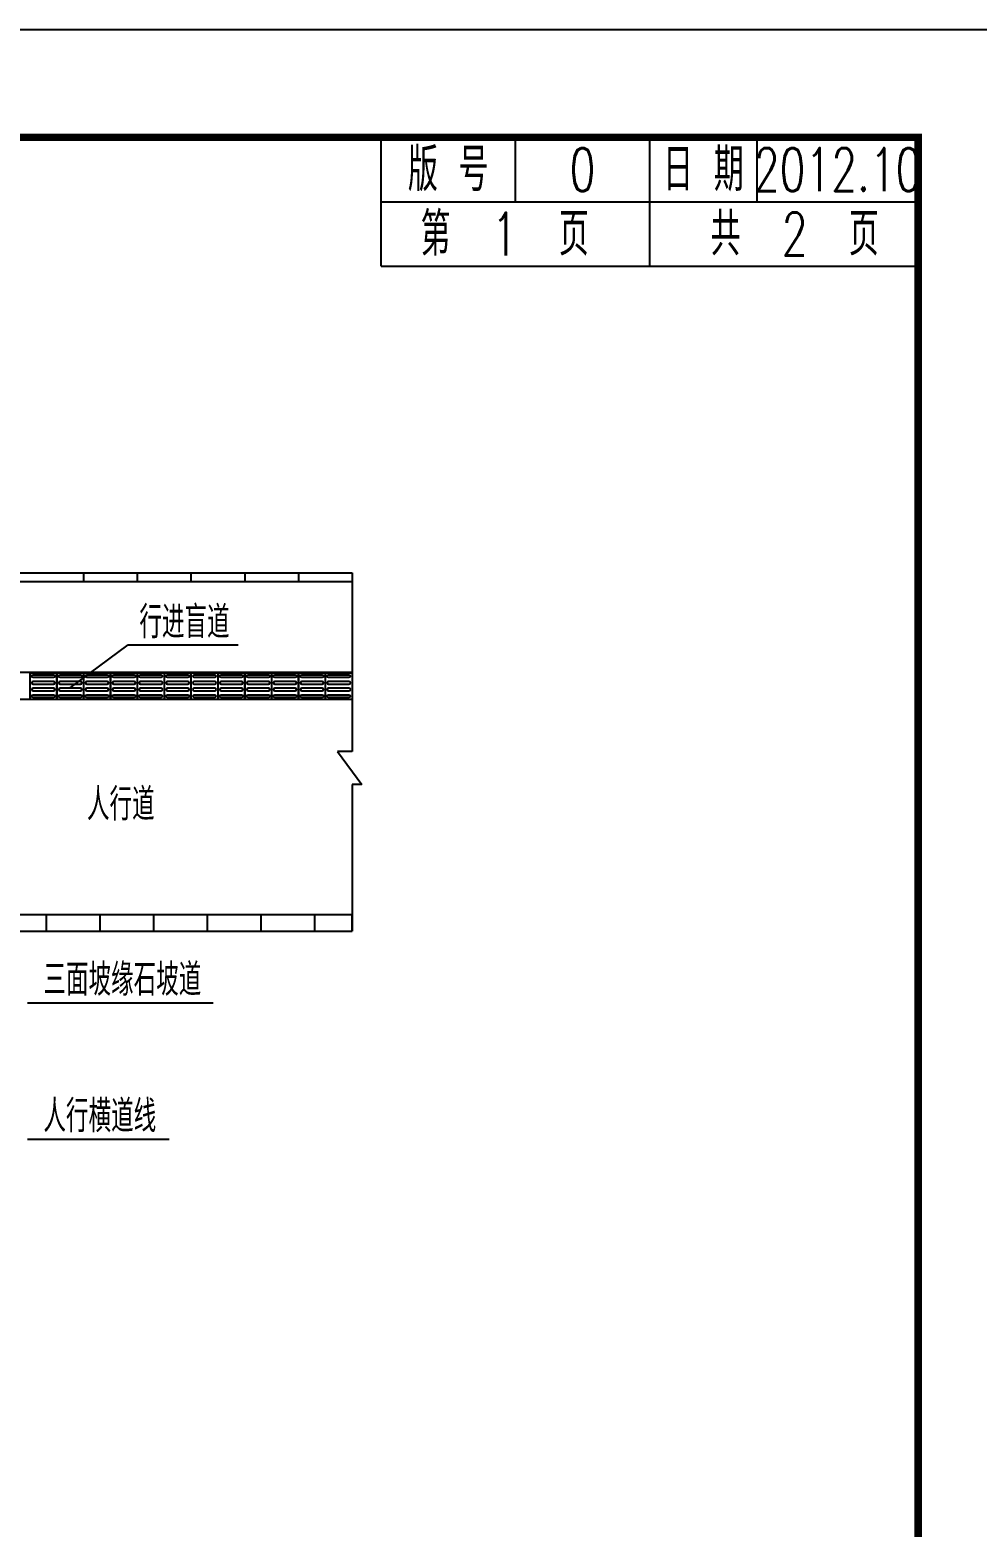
# Model space of a CAD drawing. Extents: x 2509 to 5569, y -317 to -20.
# Drawn here: x 5056.5 to 5144.7, y -159.9 to -20.5 of the extents above; entities that cross this region are included whole.
import ezdxf
from ezdxf.enums import TextEntityAlignment as Align

# ---------------------------------------------------------------- set-up
doc = ezdxf.new("R2010")
doc.units = 0
doc.header["$LTSCALE"] = 5
doc.layers.get('0').update_dxf_attribs({"linetype": 'CONTINUOUS'})
for name, color, linetype in [('DIMENSION', 2, 'CONTINUOUS'), ('图框', 7, 'CONTINUOUS'), ('文字字符', 7, 'CONTINUOUS'), ('说明', 7, 'CONTINUOUS')]:
    doc.layers.add(name, color=color, linetype=linetype)
doc.styles.get("Standard").update_dxf_attribs({"font": 'simplex1.shx', "width": 0.7, "bigfont": 'hztxt.shx'})

# ---------------------------------------------------------------- blocks, each defined once
blk = doc.blocks.new('2')
blk.add_line((0, 0), (0, -8))
blk = doc.blocks.new('4')
blk.add_line((0, 0), (0, 15))
blk = doc.blocks.new('series')
at = {"width": 0.75}
for tag, height, p in [('页码', 4, (-35, -19)), ('图名', 5, (-220, -282)), ('图号', 5, (-20, -282))]:
    blk.add_attdef(tag, text='', height=height, dxfattribs=at).set_placement(p, align=Align.MIDDLE_CENTER)

msp = doc.modelspace()

# ---------------------------------------------------------------- hatches: boundary and pattern name
at = {"layer": '说明'}
h = msp.add_hatch(dxfattribs=at)
h.set_pattern_fill('AR-SAND', color=2, scale=0.03, style=0)
h.set_pattern_definition([(37.5, (4131.9129, -664.8555), (-0.048001, 1.4682397), [0, -1.15824, 0, -1.2954, 0, -1.23825]), (7.5, (4131.913, -664.8555), (1.34857, 2.1504753), [0, -0.62484, 0, -1.04394, 0, -0.40005]), (327.5, (4130.9757, -664.8555), (2.3729771, 0.0043116), [0, -0.381, 0, -1.3716, 0, -1.7907]), (317.5, (4130.9757, -664.8555), (2.2906694, 0.668788), [0, -0.1905, 0, -0.89916, 0, -1.0287])])
h.paths.add_polyline_path([(5006.949, -90.91), (4996.949, -102.871), (5006.949, -102.871)])
h.paths.add_polyline_path([(5021.48, -95.211), (5021.48, -92.731), (5021.48, -90.91), (5006.949, -90.91), (5006.949, -102.871), (5038.491, -102.871), (5038.491, -90.91), (5032.749, -90.91), (5026.367, -97.691), (5026.44, -97.691), (5026.44, -100.171), (5023.96, -100.171), (5021.48, -100.171), (5019, -100.171), (5019, -97.691), (5021.48, -97.691)])
h.paths.add_polyline_path([(5011.654, -100.945, -1), (5009.242, -100.945, -1)], flags=16)
h.paths.add_polyline_path([(5036.135, -100.945, -1), (5033.724, -100.945, -1)], flags=16)
h.paths.add_polyline_path([(5086.5, -90.736), (5087.419, -90.736), (5085.141, -87.67), (5086.5, -87.67), (5086.5, -82.811), (5023.96, -82.811), (5023.96, -85.291), (5023.96, -87.771), (5023.96, -90.251), (5023.96, -90.91), (5038.491, -90.91), (5038.491, -102.871), (5038.491, -104.371), (5086.5, -104.371), (5086.5, -102.108), (5059.085, -102.108), (5059.085, -93.656), (5086.5, -93.656)], flags=17)
h.paths.add_polyline_path([(5086.5, -90.736), (5087.419, -90.736), (5085.141, -87.67), (5086.5, -87.67), (5086.5, -82.811), (5023.96, -82.811), (5023.96, -85.291), (5023.96, -87.771), (5023.96, -90.251), (5023.96, -90.91), (5038.491, -90.91), (5038.491, -102.871), (5038.491, -104.371), (5086.5, -104.371), (5086.5, -102.871), (5086.5, -102.108), (5059.085, -102.108), (5059.085, -93.656), (5086.5, -93.656)], flags=17)
h.paths.add_polyline_path([(5032.749, -90.91), (5023.96, -90.91), (5023.96, -92.731), (5023.96, -95.211), (5023.96, -97.691), (5026.367, -97.691)], flags=17)
h.paths.add_polyline_path([(5065.2, -90.266), (5078.894, -90.266), (5078.894, -83.999), (5065.2, -83.999)], flags=8)
h.paths.add_polyline_path([(5033.49, -90.117), (5051.052, -90.117), (5051.052, -83.851), (5033.49, -83.851)], flags=8)

# ---------------------------------------------------------------- linework, layer by layer
for p, q in [((4956.5, -71.023), (5086.5, -71.023)), ((5086.5, -71.023), (5086.5, -87.67)), ((4956.5, -71.823), (5086.5, -71.823)), ((5086.5, -80.311), (4956.5, -80.311)), ((5056.52, -80.331), (5059, -80.331)), ((5056.52, -82.811), (5056.52, -80.331)), ((5059, -80.331), (5059, -82.811)), ((5059.02, -80.331), (5061.5, -80.331)), ((5059.02, -82.811), (5059.02, -80.331)), ((5061.5, -80.331), (5061.5, -82.811)), ((5061.52, -80.331), (5064, -80.331)), ((5061.52, -82.811), (5061.52, -80.331)), ((5064, -80.331), (5064, -82.811)), ((5064.02, -80.331), (5066.5, -80.331)), ((5064.02, -82.811), (5064.02, -80.331)), ((5066.5, -80.331), (5066.5, -82.811)), ((5066.52, -80.331), (5069, -80.331)), ((5066.52, -82.811), (5066.52, -80.331)), ((5069, -80.331), (5069, -82.811)), ((5069.02, -80.331), (5071.5, -80.331)), ((5069.02, -82.811), (5069.02, -80.331)), ((5071.5, -80.331), (5071.5, -82.811)), ((5071.52, -80.331), (5074, -80.331)), ((5071.52, -82.811), (5071.52, -80.331)), ((5074, -80.331), (5074, -82.811)), ((5074.02, -80.331), (5076.5, -80.331)), ((5074.02, -82.811), (5074.02, -80.331)), ((5076.5, -80.331), (5076.5, -82.811)), ((5076.52, -80.331), (5079, -80.331)), ((5076.52, -82.811), (5076.52, -80.331)), ((5079, -80.331), (5079, -82.811)), ((5079.02, -80.331), (5081.5, -80.331)), ((5079.02, -82.811), (5079.02, -80.331)), ((5081.5, -80.331), (5081.5, -82.811)), ((5081.52, -80.331), (5084, -80.331)), ((5081.52, -82.811), (5081.52, -80.331)), ((5084, -80.331), (5084, -82.811)), ((5084.02, -80.331), (5086.5, -80.331)), ((5084.02, -82.811), (5084.02, -80.331)), ((5086.5, -80.311), (5086.5, -82.811)), ((5086.5, -80.331), (5086.5, -82.811)), ((5086.5, -82.811), (4956.5, -82.811)), ((5061.52, -82.811), (5061.52, -82.501)), ((5064.02, -82.811), (5064.02, -82.501)), ((5066.52, -82.811), (5066.52, -82.501)), ((5069.02, -82.811), (5069.02, -82.501)), ((5071.52, -82.811), (5071.52, -82.501)), ((5074.02, -82.811), (5074.02, -82.501)), ((5076.52, -82.811), (5076.52, -82.501)), ((5079.02, -82.811), (5079.02, -82.501)), ((5081.52, -82.811), (5081.52, -82.501)), ((5086.5, -82.811), (5084.02, -82.811)), ((5086.5, -102.871), (4956.5, -102.871)), ((5086.5, -104.371), (5086.5, -102.871)), ((4956.5, -104.371), (5086.5, -104.371))]:
    msp.add_line(p, q)
msp.add_lwpolyline([(5149.201, -317.485), (5149.201, -20.485), (4729.201, -20.485), (4729.201, -317.485)], close=True)
at = {"color": 11}
for points in [[(5059.185, -80.641), (5059.185, -80.628)], [(5061.685, -80.641), (5061.685, -80.628)]]:
    msp.add_lwpolyline(points, dxfattribs=at)
at = {"layer": 'DIMENSION', "color": 8}
for points in [[(5056.81, -80.766, -1), (5056.81, -80.516), (5057.76, -80.516), (5058.71, -80.516, -1), (5058.71, -80.766), (5057.76, -80.766)], [(5059.31, -80.766, -1), (5059.31, -80.516), (5060.26, -80.516), (5061.21, -80.516, -1), (5061.21, -80.766), (5060.26, -80.766)], [(5061.81, -80.766, -1), (5061.81, -80.516), (5062.76, -80.516), (5063.71, -80.516, -1), (5063.71, -80.766), (5062.76, -80.766)], [(5064.31, -80.766, -1), (5064.31, -80.516), (5065.26, -80.516), (5066.21, -80.516, -1), (5066.21, -80.766), (5065.26, -80.766)], [(5066.81, -80.766, -1), (5066.81, -80.516), (5067.76, -80.516), (5068.71, -80.516, -1), (5068.71, -80.766), (5067.76, -80.766)], [(5069.31, -80.766, -1), (5069.31, -80.516), (5070.26, -80.516), (5071.21, -80.516, -1), (5071.21, -80.766), (5070.26, -80.766)], [(5071.81, -80.766, -1), (5071.81, -80.516), (5072.76, -80.516), (5073.71, -80.516, -1), (5073.71, -80.766), (5072.76, -80.766)], [(5074.31, -80.766, -1), (5074.31, -80.516), (5075.26, -80.516), (5076.21, -80.516, -1), (5076.21, -80.766), (5075.26, -80.766)], [(5076.81, -80.766, -1), (5076.81, -80.516), (5077.76, -80.516), (5078.71, -80.516, -1), (5078.71, -80.766), (5077.76, -80.766)], [(5079.31, -80.766, -1), (5079.31, -80.516), (5080.26, -80.516), (5081.21, -80.516, -1), (5081.21, -80.766), (5080.26, -80.766)], [(5081.81, -80.766, -1), (5081.81, -80.516), (5082.76, -80.516), (5083.71, -80.516, -1), (5083.71, -80.766), (5082.76, -80.766)], [(5084.31, -80.766, -1), (5084.31, -80.516), (5085.26, -80.516), (5086.21, -80.516, -1), (5086.21, -80.766), (5085.26, -80.766)], [(5056.81, -81.386), (5057.76, -81.386), (5058.71, -81.386, 1), (5058.71, -81.136), (5057.76, -81.136), (5056.81, -81.136, 1)], [(5056.81, -82.006), (5057.76, -82.006), (5058.71, -82.006, 1), (5058.71, -81.756), (5057.76, -81.756), (5056.81, -81.756, 1)], [(5059.31, -81.386), (5060.26, -81.386), (5061.21, -81.386, 1), (5061.21, -81.136), (5060.26, -81.136), (5059.31, -81.136, 1)], [(5059.31, -82.006), (5060.26, -82.006), (5061.21, -82.006, 1), (5061.21, -81.756), (5060.26, -81.756), (5059.31, -81.756, 1)], [(5061.81, -81.386), (5062.76, -81.386), (5063.71, -81.386, 1), (5063.71, -81.136), (5062.76, -81.136), (5061.81, -81.136, 1)], [(5061.81, -82.006), (5062.76, -82.006), (5063.71, -82.006, 1), (5063.71, -81.756), (5062.76, -81.756), (5061.81, -81.756, 1)], [(5064.31, -81.386), (5065.26, -81.386), (5066.21, -81.386, 1), (5066.21, -81.136), (5065.26, -81.136), (5064.31, -81.136, 1)], [(5064.31, -82.006), (5065.26, -82.006), (5066.21, -82.006, 1), (5066.21, -81.756), (5065.26, -81.756), (5064.31, -81.756, 1)], [(5066.81, -81.386), (5067.76, -81.386), (5068.71, -81.386, 1), (5068.71, -81.136), (5067.76, -81.136), (5066.81, -81.136, 1)], [(5066.81, -82.006), (5067.76, -82.006), (5068.71, -82.006, 1), (5068.71, -81.756), (5067.76, -81.756), (5066.81, -81.756, 1)], [(5069.31, -81.386), (5070.26, -81.386), (5071.21, -81.386, 1), (5071.21, -81.136), (5070.26, -81.136), (5069.31, -81.136, 1)], [(5069.31, -82.006), (5070.26, -82.006), (5071.21, -82.006, 1), (5071.21, -81.756), (5070.26, -81.756), (5069.31, -81.756, 1)], [(5071.81, -81.386), (5072.76, -81.386), (5073.71, -81.386, 1), (5073.71, -81.136), (5072.76, -81.136), (5071.81, -81.136, 1)], [(5071.81, -82.006), (5072.76, -82.006), (5073.71, -82.006, 1), (5073.71, -81.756), (5072.76, -81.756), (5071.81, -81.756, 1)], [(5074.31, -81.386), (5075.26, -81.386), (5076.21, -81.386, 1), (5076.21, -81.136), (5075.26, -81.136), (5074.31, -81.136, 1)], [(5074.31, -82.006), (5075.26, -82.006), (5076.21, -82.006, 1), (5076.21, -81.756), (5075.26, -81.756), (5074.31, -81.756, 1)], [(5076.81, -81.386), (5077.76, -81.386), (5078.71, -81.386, 1), (5078.71, -81.136), (5077.76, -81.136), (5076.81, -81.136, 1)], [(5076.81, -82.006), (5077.76, -82.006), (5078.71, -82.006, 1), (5078.71, -81.756), (5077.76, -81.756), (5076.81, -81.756, 1)], [(5079.31, -81.386), (5080.26, -81.386), (5081.21, -81.386, 1), (5081.21, -81.136), (5080.26, -81.136), (5079.31, -81.136, 1)], [(5079.31, -82.006), (5080.26, -82.006), (5081.21, -82.006, 1), (5081.21, -81.756), (5080.26, -81.756), (5079.31, -81.756, 1)], [(5081.81, -81.386), (5082.76, -81.386), (5083.71, -81.386, 1), (5083.71, -81.136), (5082.76, -81.136), (5081.81, -81.136, 1)], [(5081.81, -82.006), (5082.76, -82.006), (5083.71, -82.006, 1), (5083.71, -81.756), (5082.76, -81.756), (5081.81, -81.756, 1)], [(5084.31, -81.386), (5085.26, -81.386), (5086.21, -81.386, 1), (5086.21, -81.136), (5085.26, -81.136), (5084.31, -81.136, 1)], [(5084.31, -82.006), (5085.26, -82.006), (5086.21, -82.006, 1), (5086.21, -81.756), (5085.26, -81.756), (5084.31, -81.756, 1)], [(5056.81, -82.626, -1), (5056.81, -82.376), (5057.76, -82.376), (5058.71, -82.376, -1), (5058.71, -82.626), (5057.76, -82.626)], [(5059.31, -82.626, -1), (5059.31, -82.376), (5060.26, -82.376), (5061.21, -82.376, -1), (5061.21, -82.626), (5060.26, -82.626)], [(5061.81, -82.626, -1), (5061.81, -82.376), (5062.76, -82.376), (5063.71, -82.376, -1), (5063.71, -82.626), (5062.76, -82.626)], [(5064.31, -82.626, -1), (5064.31, -82.376), (5065.26, -82.376), (5066.21, -82.376, -1), (5066.21, -82.626), (5065.26, -82.626)], [(5066.81, -82.626, -1), (5066.81, -82.376), (5067.76, -82.376), (5068.71, -82.376, -1), (5068.71, -82.626), (5067.76, -82.626)], [(5069.31, -82.626, -1), (5069.31, -82.376), (5070.26, -82.376), (5071.21, -82.376, -1), (5071.21, -82.626), (5070.26, -82.626)], [(5071.81, -82.626, -1), (5071.81, -82.376), (5072.76, -82.376), (5073.71, -82.376, -1), (5073.71, -82.626), (5072.76, -82.626)], [(5074.31, -82.626, -1), (5074.31, -82.376), (5075.26, -82.376), (5076.21, -82.376, -1), (5076.21, -82.626), (5075.26, -82.626)], [(5076.81, -82.626, -1), (5076.81, -82.376), (5077.76, -82.376), (5078.71, -82.376, -1), (5078.71, -82.626), (5077.76, -82.626)], [(5079.31, -82.626, -1), (5079.31, -82.376), (5080.26, -82.376), (5081.21, -82.376, -1), (5081.21, -82.626), (5080.26, -82.626)], [(5081.81, -82.626, -1), (5081.81, -82.376), (5082.76, -82.376), (5083.71, -82.376, -1), (5083.71, -82.626), (5082.76, -82.626)], [(5084.31, -82.626, -1), (5084.31, -82.376), (5085.26, -82.376), (5086.21, -82.376, -1), (5086.21, -82.626), (5085.26, -82.626)]]:
    msp.add_lwpolyline(points, format="xyb", close=True, dxfattribs=at)
at = {"layer": '图框'}
for p, q in [((5089.201, -42.485), (5089.201, -30.485)), ((5101.701, -36.485), (5101.701, -30.485)), ((5114.201, -36.485), (5114.201, -30.485)), ((5124.201, -36.485), (5124.201, -30.485)), ((5089.201, -36.485), (5139.201, -36.485)), ((5114.201, -42.485), (5114.201, -36.485)), ((5089.201, -42.485), (5139.201, -42.485))]:
    msp.add_line(p, q, dxfattribs=at)
at = {"layer": '图框', "const_width": 0.7}
msp.add_lwpolyline([(5139.201, -30.485), (4759.201, -30.485), (4759.201, -307.485), (5139.201, -307.485), (5139.201, -30.485)], dxfattribs=at)
at = {"layer": '文字字符', "color": 7}
for p, q in [((5060.26, -81.731), (5065.657, -77.721)), ((5065.657, -77.721), (5075.881, -77.721)), ((5056.291, -111.043), (5073.562, -111.043)), ((5056.291, -123.744), (5069.483, -123.744))]:
    msp.add_line(p, q, dxfattribs=at)
at = {"layer": '说明'}
for p, q in [((5085.141, -87.67), (5087.419, -90.736)), ((5086.5, -87.67), (5085.141, -87.67)), ((5086.5, -90.736), (5086.5, -104.371)), ((5087.419, -90.736), (5086.5, -90.736))]:
    msp.add_line(p, q, dxfattribs=at)

# ---------------------------------------------------------------- block references
at = {"xscale": 0.1, "yscale": 0.1, "zscale": 0.1}
for name, p in [('2', (5061.5, -71.023)), ('2', (5066.5, -71.023)), ('2', (5071.5, -71.023)), ('2', (5076.5, -71.023)), ('2', (5081.5, -71.023)), ('4', (5058.042, -104.371)), ('4', (5063.042, -104.371)), ('4', (5068.042, -104.371)), ('4', (5073.042, -104.371)), ('4', (5078.042, -104.371)), ('4', (5083.042, -104.371))]:
    msp.add_blockref(name, p, dxfattribs=at)
at = {"layer": '图框'}
ref = msp.add_blockref('series', (5149.201, -20.485), dxfattribs=at)
ref.add_attrib('页码', '第  1  页     共  2  页', dxfattribs={"layer": '0', "height": 4, "width": 0.7}).set_placement((5114.201, -39.485), align=Align.MIDDLE_CENTER)

# ---------------------------------------------------------------- texts
at = {"layer": '图框', "width": 0.7}
for s, p in [('版 号', (5095.451, -33.485)), ('0', (5107.951, -33.485)), ('日 期', (5119.201, -33.485)), ('2012.10', (5131.701, -33.485))]:
    msp.add_text(s, height=4, dxfattribs=at).set_placement(p, align=Align.MIDDLE_CENTER)
at = {"layer": '文字字符', "color": 7, "width": 0.7}
for s, p in [('行进盲道', (5066.698, -77.126)), ('人行道', (5061.817, -94.077)), ('三面坡缘石坡道', (5057.762, -110.4)), ('人行横道线', (5057.762, -123.101))]:
    msp.add_text(s, height=3, dxfattribs=at).set_placement(p)

doc.saveas('drawing.dxf')
